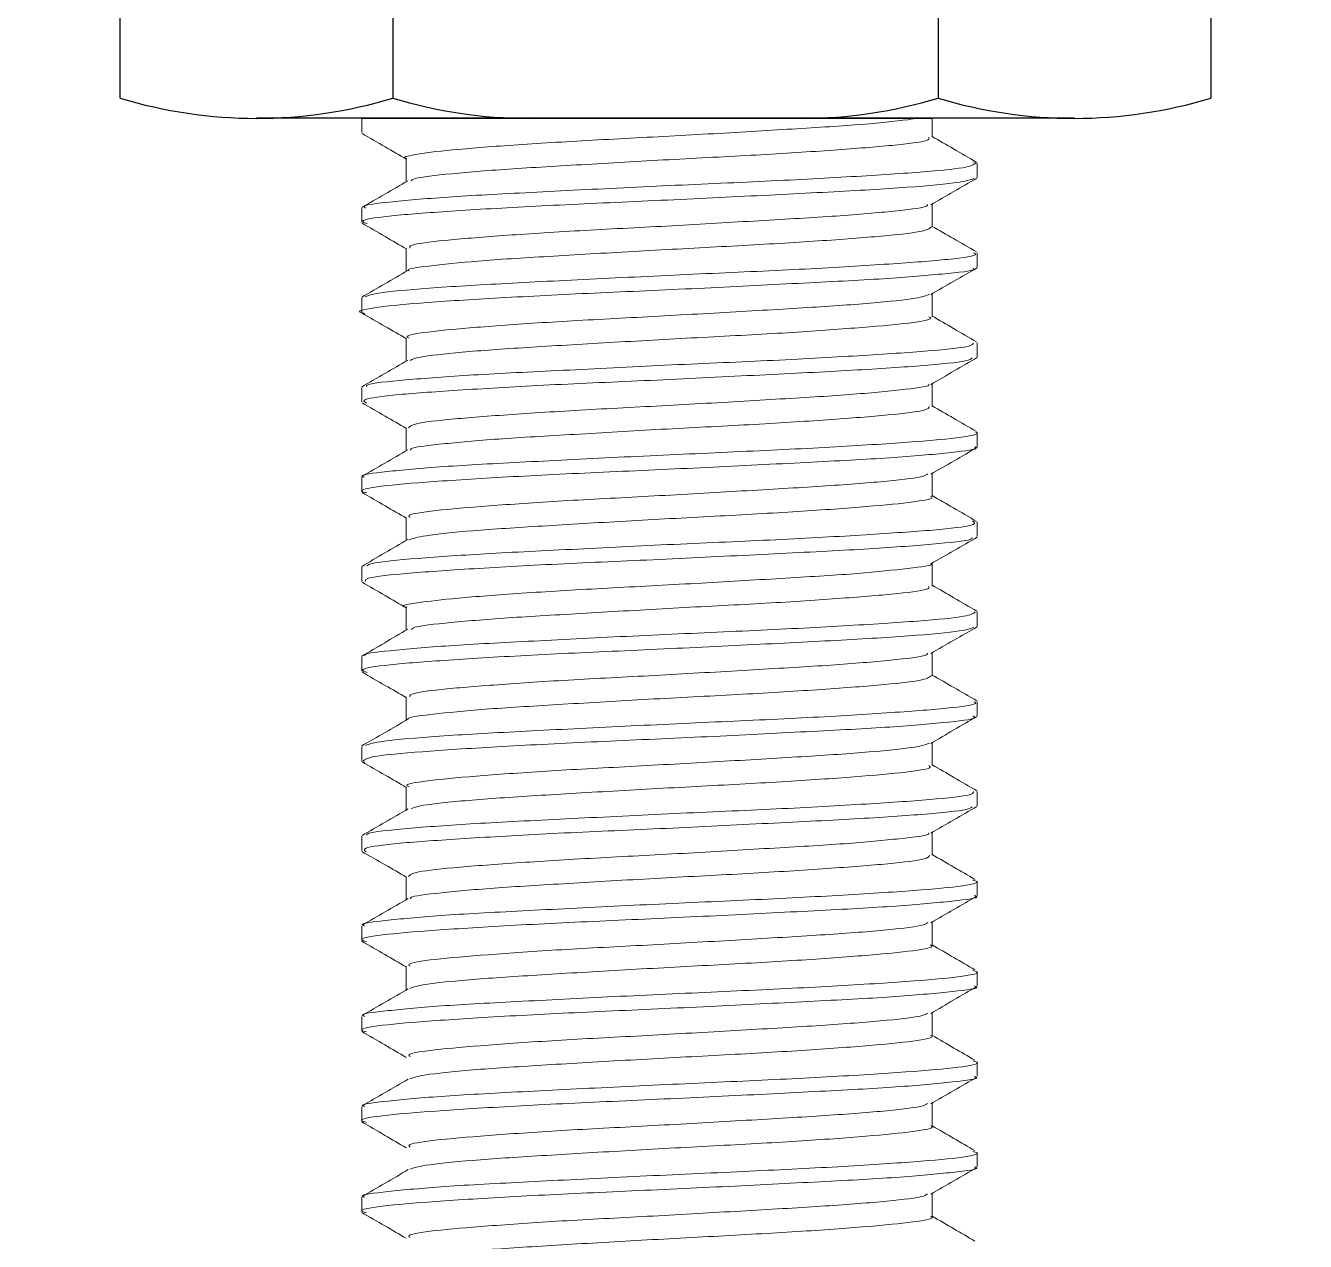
# Model space of a CAD drawing. Extents: x -976302 to -776254, y 5665 to 231437.
# Drawn here: x -798610.4 to -798484.8, y 79338.5 to 79457.8 of the extents above; entities that cross this region are included whole.
import ezdxf

# ---------------------------------------------------------------- set-up
doc = ezdxf.new("R2010")
doc.units = 0
doc.header["$LTSCALE"] = 1000
doc.header["$MEASUREMENT"] = 0
doc.layers.add('himoer配件图层', color=7, linetype='Continuous')

# ---------------------------------------------------------------- blocks, each defined once
blk = doc.blocks.new('ZISUOLUOMU')
for p, q in [((17838.331, 28433.595), (17854.162, 28433.595)), ((17835.692, 28426.647), (17835.692, 28433.204)), ((17840.969, 28426.256), (17840.969, 28433.204)), ((17851.523, 28426.256), (17851.523, 28433.204)), ((17856.8, 28433.204), (17856.8, 28426.647)), ((17833.862, 28423.779), (17833.862, 28426.256)), ((17833.862, 28426.256), (17858.63, 28426.256)), ((17854.162, 28426.256), (17838.331, 28426.256)), ((17839.745, 28423.779), (17839.745, 28426.256)), ((17852.748, 28423.779), (17852.748, 28426.256)), ((17858.63, 28426.256), (17858.63, 28423.779)), ((17833.862, 28423.779), (17858.63, 28423.779))]:
    blk.add_line(p, q)
for centre, start, end in [((17838.331, 28424.495), 73.1468, 106.8531), ((17843.608, 28424.495), 90, 106.8531), ((17848.885, 28424.495), 73.1468, 90), ((17854.162, 28424.495), 73.1468, 106.8531), ((17838.331, 28435.357), 253.1469, 286.8532), ((17843.608, 28435.357), 253.1469, 270), ((17848.885, 28435.357), 270, 286.8532), ((17854.162, 28435.357), 253.1469, 286.8532)]:
    blk.add_arc(centre, 9.101, start, end)
at = {"layer": 'himoer配件图层'}
blk.add_line((17856.796, 28423.779), (17835.696, 28423.779), dxfattribs=at)
blk = doc.blocks.new('*U17')
at = {"color": 7, "linetype": 'Continuous', "lineweight": 15}
for p, q in [((-22048.022, -7177.003), (-22048.022, -7177.823)), ((-22015.305, -7178.092), (-22015.305, -7177.003)), ((-22045.463, -7179.313), (-22045.463, -7180.625)), ((-22012.747, -7179.547), (-22012.971, -7179.499)), ((-22012.724, -7180.4), (-22012.724, -7179.575)), ((-22015.305, -7183.235), (-22015.305, -7181.923)), ((-22048.022, -7182.152), (-22048.022, -7182.97)), ((-22045.463, -7184.456), (-22045.463, -7185.772)), ((-22012.724, -7185.542), (-22012.724, -7184.725)), ((-22015.305, -7188.386), (-22015.305, -7187.07)), ((-22048.022, -7187.294), (-22048.022, -7188.12)), ((-22045.463, -7189.604), (-22045.463, -7190.919)), ((-22012.724, -7190.692), (-22012.724, -7189.872)), ((-22048.022, -7192.447), (-22048.022, -7193.263)), ((-22015.305, -7193.532), (-22015.305, -7192.217)), ((-22045.463, -7194.752), (-22045.463, -7196.066)), ((-22012.724, -7195.839), (-22012.724, -7195.016)), ((-22048.022, -7197.591), (-22048.022, -7198.414)), ((-22015.305, -7198.678), (-22015.305, -7197.364)), ((-22045.463, -7199.897), (-22045.463, -7201.213)), ((-22012.724, -7200.984), (-22012.724, -7200.167)), ((-22048.022, -7202.738), (-22048.022, -7203.558)), ((-22015.305, -7203.828), (-22015.305, -7202.511)), ((-22045.463, -7205.048), (-22045.463, -7206.36)), ((-22012.724, -7206.136), (-22012.724, -7205.31)), ((-22048.022, -7207.888), (-22048.022, -7208.705)), ((-22015.305, -7208.971), (-22015.305, -7207.659)), ((-22045.463, -7210.191), (-22045.463, -7211.507)), ((-22012.724, -7211.278), (-22012.724, -7210.46)), ((-22048.022, -7213.03), (-22048.022, -7213.855)), ((-22015.305, -7214.121), (-22015.305, -7212.806)), ((-22048.022, -7213.886), (-22047.842, -7213.926)), ((-22045.463, -7215.339), (-22045.463, -7216.654)), ((-22012.724, -7216.427), (-22012.724, -7215.607)), ((-22048.022, -7218.182), (-22048.022, -7218.998)), ((-22015.305, -7219.267), (-22015.305, -7217.953)), ((-22045.463, -7220.487), (-22045.463, -7221.802)), ((-22012.724, -7221.575), (-22012.724, -7220.751)), ((-22048.022, -7223.327), (-22048.022, -7224.149)), ((-22015.305, -7224.413), (-22015.305, -7223.1)), ((-22045.463, -7225.632), (-22045.463, -7227.003)), ((-22012.724, -7226.76), (-22012.724, -7225.937)), ((-22048.022, -7228.513), (-22048.022, -7229.335)), ((-22015.305, -7229.599), (-22015.305, -7228.286)), ((-22012.724, -7231.946), (-22012.724, -7231.123)), ((-22048.022, -7233.699), (-22048.022, -7234.521)), ((-22015.305, -7234.785), (-22015.305, -7233.472)), ((-22012.724, -7237.132), (-22012.724, -7236.309)), ((-22048.022, -7238.885), (-22048.022, -7239.707)), ((-22015.305, -7239.971), (-22015.305, -7238.658))]:
    blk.add_line(p, q, dxfattribs=at)
blk.add_line((-22048.022, -7177.003), (-22015.305, -7177.003))
for points, knots in [([(-22045.441, -7179.313), (-22045.449, -7179.311), (-22045.794, -7179.221), (-22044.677, -7179.009), (-22042.346, -7178.756), (-22038.397, -7178.464), (-22033.613, -7178.193), (-22028.441, -7177.925), (-22023.507, -7177.628), (-22019.315, -7177.376), (-22017.168, -7177.142), (-22016.267, -7177.029), (-22016.087, -7177.003)], [0, 0, 0, 0, 0.002497, 0.1129894, 0.2237269, 0.3342862, 0.4450567, 0.5558377, 0.6663935, 0.7769306, 0.8874503, 0.9202766, 0.9202766, 0.9202766, 0.9202766]), ([(-22047.999, -7177.874), (-22047.558, -7178.129), (-22046.711, -7178.619), (-22045.867, -7179.113), (-22045.463, -7179.349)], [0, 0, 0, 0, 0.52155, 1, 1, 1, 1]), ([(-22015.529, -7178.092), (-22015.491, -7178.142), (-22015.381, -7178.283), (-22017.078, -7178.526), (-22020.287, -7178.785), (-22024.715, -7179.084), (-22029.767, -7179.333), (-22034.889, -7179.635), (-22039.519, -7179.897), (-22043.026, -7180.18), (-22045.047, -7180.416), (-22045.156, -7180.552), (-22045.194, -7180.6)], [0, 0, 0, 0, 0.058641, 0.169092, 0.279329, 0.389752, 0.500147, 0.61053, 0.721103, 0.831181, 0.941607, 1, 1, 1, 1]), ([(-22012.769, -7179.523), (-22013.211, -7179.267), (-22014.056, -7178.777), (-22014.901, -7178.286), (-22015.305, -7178.052)], [0, 0, 0, 0, 0.522064, 1, 1, 1, 1]), ([(-22047.797, -7182.152), (-22047.852, -7182.115), (-22048.045, -7181.983), (-22046.316, -7181.781), (-22042.802, -7181.477), (-22037.765, -7181.229), (-22031.913, -7180.924), (-22025.886, -7180.667), (-22020.358, -7180.385), (-22016.005, -7180.104), (-22013.216, -7179.848), (-22012.944, -7179.663), (-22012.814, -7179.575)], [0, 0, 0, 0, 0.042919, 0.150303, 0.257828, 0.365189, 0.472703, 0.580422, 0.687813, 0.795393, 0.902688, 1, 1, 1, 1]), ([(-22012.926, -7180.458), (-22013.124, -7180.529), (-22013.559, -7180.687), (-22016.532, -7180.968), (-22021.09, -7181.229), (-22026.725, -7181.511), (-22032.762, -7181.798), (-22038.523, -7182.052), (-22043.391, -7182.356), (-22046.699, -7182.603), (-22048.232, -7182.862), (-22047.843, -7182.997), (-22047.707, -7183.044)], [0, 0, 0, 0, 0.088598, 0.195432, 0.302504, 0.409332, 0.516129, 0.622823, 0.729598, 0.836443, 0.943233, 1, 1, 1, 1]), ([(-22015.395, -7181.97), (-22014.953, -7181.714), (-22014.071, -7181.201), (-22013.188, -7180.689), (-22012.747, -7180.433)], [0, 0, 0, 0, 0.49998, 1, 1, 1, 1]), ([(-22045.374, -7180.581), (-22045.815, -7180.837), (-22046.698, -7181.349), (-22047.58, -7181.861), (-22048.022, -7182.117)], [0, 0, 0, 0, 0.499965, 1, 1, 1, 1]), ([(-22045.262, -7184.456), (-22045.275, -7184.398), (-22045.309, -7184.246), (-22043.445, -7184.001), (-22040.115, -7183.736), (-22035.611, -7183.439), (-22030.533, -7183.192), (-22025.441, -7182.886), (-22020.877, -7182.628), (-22017.478, -7182.341), (-22015.634, -7182.119), (-22015.588, -7181.99), (-22015.574, -7181.951)], [0, 0, 0, 0, 0.0685835, 0.1792793, 0.289587, 0.3999556, 0.5108667, 0.6209496, 0.7316374, 0.8423399, 0.9526827, 1, 1, 1, 1]), ([(-22047.999, -7183.023), (-22047.558, -7183.278), (-22046.712, -7183.768), (-22045.867, -7184.261), (-22045.463, -7184.496)], [0, 0, 0, 0, 0.5218, 1, 1, 1, 1]), ([(-22015.35, -7183.235), (-22015.477, -7183.326), (-22015.739, -7183.514), (-22018.192, -7183.772), (-22021.965, -7184.055), (-22026.699, -7184.333), (-22031.855, -7184.597), (-22036.821, -7184.896), (-22041.126, -7185.148), (-22043.993, -7185.449), (-22045.499, -7185.628), (-22045.325, -7185.732), (-22045.306, -7185.743)], [0, 0, 0, 0, 0.103098, 0.21356, 0.324132, 0.434615, 0.544938, 0.65546, 0.765869, 0.876315, 0.98676, 1, 1, 1, 1]), ([(-22012.769, -7184.67), (-22013.211, -7184.414), (-22014.056, -7183.924), (-22014.901, -7183.434), (-22015.305, -7183.199)], [0, 0, 0, 0, 0.522033, 1, 1, 1, 1]), ([(-22047.82, -7187.239), (-22047.657, -7187.17), (-22047.291, -7187.015), (-22044.365, -7186.74), (-22039.882, -7186.475), (-22034.272, -7186.197), (-22028.237, -7185.906), (-22022.451, -7185.655), (-22017.529, -7185.349), (-22014.201, -7185.102), (-22012.596, -7184.868), (-22012.883, -7184.752), (-22012.949, -7184.725)], [0, 0, 0, 0, 0.087726, 0.197785, 0.307698, 0.41777, 0.527719, 0.637474, 0.747393, 0.857349, 0.967461, 1, 1, 1, 1]), ([(-22012.949, -7185.6), (-22012.929, -7185.622), (-22012.822, -7185.738), (-22014.562, -7185.924), (-22018.125, -7186.23), (-22023.227, -7186.475), (-22029.088, -7186.784), (-22035.114, -7187.037), (-22040.577, -7187.322), (-22044.965, -7187.601), (-22047.476, -7187.864), (-22048.439, -7188.083), (-22047.907, -7188.183), (-22047.842, -7188.195)], [0, 0, 0, 0, 0.024627, 0.131398, 0.238058, 0.34497, 0.451398, 0.558451, 0.664907, 0.771811, 0.878314, 0.985115, 1, 1, 1, 1]), ([(-22015.395, -7187.115), (-22014.954, -7186.858), (-22014.066, -7186.341), (-22013.174, -7185.834), (-22012.724, -7185.579)], [0, 0, 0, 0, 0.496799, 1, 1, 1, 1]), ([(-22045.374, -7185.727), (-22045.815, -7185.983), (-22046.698, -7186.495), (-22047.58, -7187.007), (-22048.022, -7187.264)], [0, 0, 0, 0, 0.499946, 1, 1, 1, 1]), ([(-22045.306, -7189.604), (-22045.354, -7189.585), (-22045.62, -7189.475), (-22044.384, -7189.25), (-22041.654, -7188.998), (-22037.517, -7188.699), (-22032.611, -7188.441), (-22027.447, -7188.156), (-22022.608, -7187.874), (-22018.678, -7187.611), (-22016.058, -7187.331), (-22015.649, -7187.171), (-22015.462, -7187.098)], [0, 0, 0, 0, 0.023823, 0.134288, 0.244527, 0.355216, 0.465692, 0.575671, 0.686394, 0.796687, 0.907104, 1, 1, 1, 1]), ([(-22047.999, -7188.171), (-22047.558, -7188.427), (-22046.712, -7188.917), (-22045.867, -7189.408), (-22045.463, -7189.643)], [0, 0, 0, 0, 0.521932, 1, 1, 1, 1]), ([(-22015.507, -7188.386), (-22015.448, -7188.416), (-22015.211, -7188.537), (-22016.626, -7188.771), (-22019.545, -7189.021), (-22023.783, -7189.325), (-22028.755, -7189.577), (-22033.906, -7189.869), (-22038.677, -7190.145), (-22042.442, -7190.413), (-22044.819, -7190.678), (-22045.115, -7190.828), (-22045.239, -7190.891)], [0, 0, 0, 0, 0.036994, 0.147483, 0.258191, 0.368354, 0.479025, 0.589255, 0.69968, 0.81025, 0.920512, 1, 1, 1, 1]), ([(-22012.769, -7189.818), (-22013.211, -7189.563), (-22014.057, -7189.073), (-22014.901, -7188.581), (-22015.305, -7188.346)], [0, 0, 0, 0, 0.521863, 1, 1, 1, 1]), ([(-22047.752, -7192.389), (-22047.755, -7192.352), (-22047.766, -7192.225), (-22045.698, -7192.011), (-22041.841, -7191.717), (-22036.575, -7191.465), (-22030.638, -7191.156), (-22024.669, -7190.909), (-22019.326, -7190.614), (-22015.316, -7190.347), (-22012.979, -7190.098), (-22012.957, -7189.937), (-22012.949, -7189.872)], [0, 0, 0, 0, 0.043929, 0.153956, 0.263995, 0.373868, 0.483893, 0.593818, 0.703845, 0.813702, 0.923686, 1, 1, 1, 1]), ([(-22015.395, -7192.261), (-22014.945, -7192.006), (-22014.052, -7191.499), (-22013.165, -7190.982), (-22012.724, -7190.725)], [0, 0, 0, 0, 0.503103, 1, 1, 1, 1]), ([(-22045.374, -7190.873), (-22045.815, -7191.129), (-22046.698, -7191.641), (-22047.58, -7192.153), (-22048.022, -7192.409)], [0, 0, 0, 0, 0.499994, 1, 1, 1, 1]), ([(-22013.016, -7190.747), (-22013.082, -7190.803), (-22013.253, -7190.947), (-22015.778, -7191.196), (-22020.005, -7191.472), (-22025.477, -7191.739), (-22031.484, -7192.041), (-22037.371, -7192.285), (-22042.474, -7192.591), (-22046.144, -7192.843), (-22048.107, -7193.113), (-22047.859, -7193.271), (-22047.752, -7193.339)], [0, 0, 0, 0, 0.066798, 0.173504, 0.280405, 0.386845, 0.493643, 0.600608, 0.706999, 0.813669, 0.920269, 1, 1, 1, 1]), ([(-22045.329, -7194.752), (-22045.266, -7194.674), (-22045.127, -7194.499), (-22042.912, -7194.247), (-22039.31, -7193.97), (-22034.655, -7193.684), (-22029.518, -7193.429), (-22024.49, -7193.125), (-22020.092, -7192.873), (-22016.997, -7192.574), (-22015.436, -7192.381), (-22015.495, -7192.266), (-22015.507, -7192.244)], [0, 0, 0, 0, 0.090236, 0.200648, 0.310909, 0.421204, 0.53188, 0.642228, 0.752608, 0.862929, 0.973604, 1, 1, 1, 1]), ([(-22047.999, -7193.319), (-22047.558, -7193.575), (-22046.712, -7194.065), (-22045.867, -7194.555), (-22045.463, -7194.79)], [0, 0, 0, 0, 0.522064, 1, 1, 1, 1]), ([(-22015.484, -7193.532), (-22015.505, -7193.602), (-22015.553, -7193.767), (-22017.634, -7194.018), (-22021.137, -7194.289), (-22025.722, -7194.58), (-22030.84, -7194.831), (-22035.894, -7195.137), (-22040.38, -7195.389), (-22043.558, -7195.686), (-22045.274, -7195.888), (-22045.228, -7196.008), (-22045.217, -7196.036)], [0, 0, 0, 0, 0.081773, 0.192454, 0.302934, 0.413308, 0.524013, 0.6344, 0.745353, 0.855753, 0.966459, 1, 1, 1, 1]), ([(-22012.769, -7194.967), (-22013.211, -7194.712), (-22014.057, -7194.222), (-22014.901, -7193.729), (-22015.305, -7193.493)], [0, 0, 0, 0, 0.521619, 1, 1, 1, 1]), ([(-22047.864, -7197.591), (-22047.913, -7197.571), (-22048.187, -7197.453), (-22046.779, -7197.276), (-22043.581, -7196.969), (-22038.767, -7196.717), (-22033.022, -7196.424), (-22026.974, -7196.151), (-22021.335, -7195.885), (-22016.649, -7195.588), (-22013.723, -7195.341), (-22012.486, -7195.119), (-22012.79, -7195.024), (-22012.814, -7195.016)], [0, 0, 0, 0, 0.022872, 0.1305, 0.238029, 0.345339, 0.453143, 0.560555, 0.667912, 0.775495, 0.883097, 0.990566, 1, 1, 1, 1]), ([(-22012.904, -7195.839), (-22012.855, -7195.861), (-22012.587, -7195.979), (-22014.011, -7196.158), (-22017.233, -7196.464), (-22022.068, -7196.716), (-22027.817, -7197.011), (-22033.864, -7197.283), (-22039.504, -7197.549), (-22044.148, -7197.845), (-22047.115, -7198.095), (-22048.328, -7198.34), (-22047.854, -7198.458), (-22047.73, -7198.488)], [0, 0, 0, 0, 0.0235854, 0.1279913, 0.2324506, 0.3367178, 0.441271, 0.5455778, 0.6499572, 0.7543676, 0.8586444, 0.9631096, 1, 1, 1, 1]), ([(-22015.395, -7197.408), (-22014.945, -7197.153), (-22014.052, -7196.645), (-22013.165, -7196.128), (-22012.724, -7195.872)], [0, 0, 0, 0, 0.503137, 1, 1, 1, 1]), ([(-22045.374, -7196.018), (-22045.815, -7196.274), (-22046.698, -7196.786), (-22047.58, -7197.299), (-22048.022, -7197.555)], [0, 0, 0, 0, 0.499994, 1, 1, 1, 1]), ([(-22045.239, -7199.897), (-22045.292, -7199.859), (-22045.473, -7199.73), (-22043.95, -7199.493), (-22040.921, -7199.239), (-22036.599, -7198.937), (-22031.598, -7198.686), (-22026.458, -7198.391), (-22021.747, -7198.119), (-22018.078, -7197.846), (-22015.839, -7197.593), (-22015.633, -7197.447), (-22015.552, -7197.39)], [0, 0, 0, 0, 0.045477, 0.156077, 0.266331, 0.376683, 0.487151, 0.597584, 0.707706, 0.818146, 0.928532, 1, 1, 1, 1]), ([(-22047.999, -7198.466), (-22047.558, -7198.722), (-22046.712, -7199.212), (-22045.867, -7199.703), (-22045.463, -7199.937)], [0, 0, 0, 0, 0.522079, 1, 1, 1, 1]), ([(-22015.417, -7198.678), (-22015.383, -7198.69), (-22015.104, -7198.791), (-22016.237, -7199.013), (-22018.833, -7199.263), (-22022.888, -7199.56), (-22027.753, -7199.824), (-22032.918, -7200.101), (-22037.802, -7200.391), (-22041.82, -7200.648), (-22044.589, -7200.937), (-22045.091, -7201.102), (-22045.329, -7201.18)], [0, 0, 0, 0, 0.015541, 0.126016, 0.236576, 0.34728, 0.457892, 0.568518, 0.6789, 0.789511, 0.900142, 1, 1, 1, 1]), ([(-22012.769, -7200.117), (-22013.211, -7199.862), (-22014.058, -7199.372), (-22014.901, -7198.877), (-22015.305, -7198.639)], [0, 0, 0, 0, 0.521338, 1, 1, 1, 1]), ([(-22047.73, -7202.677), (-22047.666, -7202.625), (-22047.495, -7202.485), (-22045.006, -7202.238), (-22040.83, -7201.96), (-22035.363, -7201.695), (-22029.355, -7201.393), (-22023.464, -7201.149), (-22018.34, -7200.843), (-22014.646, -7200.59), (-22012.67, -7200.323), (-22012.897, -7200.164), (-22012.994, -7200.097)], [0, 0, 0, 0, 0.063809, 0.170786, 0.277848, 0.384996, 0.492286, 0.599606, 0.706567, 0.813775, 0.920951, 1, 1, 1, 1]), ([(-22045.374, -7201.163), (-22045.815, -7201.419), (-22046.698, -7201.931), (-22047.58, -7202.443), (-22048.022, -7202.7)], [0, 0, 0, 0, 0.49998, 1, 1, 1, 1]), ([(-22013.016, -7201.04), (-22013.018, -7201.078), (-22013.025, -7201.207), (-22015.112, -7201.423), (-22018.977, -7201.717), (-22024.26, -7201.969), (-22030.202, -7202.278), (-22036.17, -7202.524), (-22041.511, -7202.82), (-22045.495, -7203.087), (-22047.807, -7203.335), (-22047.816, -7203.494), (-22047.82, -7203.558)], [0, 0, 0, 0, 0.045994, 0.155909, 0.265562, 0.375517, 0.485395, 0.595311, 0.705463, 0.815276, 0.925216, 1, 1, 1, 1]), ([(-22015.395, -7202.555), (-22014.945, -7202.3), (-22014.052, -7201.793), (-22013.165, -7201.276), (-22012.724, -7201.019)], [0, 0, 0, 0, 0.503137, 1, 1, 1, 1]), ([(-22045.441, -7205.048), (-22045.449, -7205.047), (-22045.995, -7204.971), (-22044.611, -7204.741), (-22042.393, -7204.496), (-22038.437, -7204.202), (-22033.68, -7203.931), (-22028.508, -7203.663), (-22023.578, -7203.366), (-22019.341, -7203.115), (-22016.61, -7202.809), (-22015.19, -7202.645), (-22015.387, -7202.544), (-22015.395, -7202.54)], [0, 0, 0, 0, 0.001545, 0.11175, 0.222497, 0.332648, 0.442946, 0.553545, 0.663828, 0.774413, 0.884804, 0.995329, 1, 1, 1, 1]), ([(-22047.999, -7203.612), (-22047.558, -7203.868), (-22046.712, -7204.358), (-22045.867, -7204.849), (-22045.463, -7205.084)], [0, 0, 0, 0, 0.521985, 1, 1, 1, 1]), ([(-22015.529, -7203.828), (-22015.489, -7203.878), (-22015.373, -7204.021), (-22017.104, -7204.264), (-22020.333, -7204.523), (-22024.765, -7204.824), (-22029.825, -7205.07), (-22034.941, -7205.375), (-22039.565, -7205.635), (-22043.067, -7205.919), (-22045.057, -7206.149), (-22045.144, -7206.283), (-22045.172, -7206.326)], [0, 0, 0, 0, 0.060076, 0.170855, 0.281606, 0.392293, 0.503458, 0.613812, 0.724887, 0.835532, 0.94637, 1, 1, 1, 1]), ([(-22012.747, -7205.268), (-22013.188, -7205.012), (-22014.041, -7204.517), (-22014.893, -7204.024), (-22015.305, -7203.786)], [0, 0, 0, 0, 0.517625, 1, 1, 1, 1]), ([(-22047.82, -7207.823), (-22047.836, -7207.805), (-22047.938, -7207.693), (-22046.222, -7207.509), (-22042.69, -7207.204), (-22037.606, -7206.958), (-22031.758, -7206.651), (-22025.735, -7206.395), (-22020.229, -7206.114), (-22015.911, -7205.832), (-22013.19, -7205.579), (-22012.949, -7205.396), (-22012.837, -7205.31)], [0, 0, 0, 0, 0.021277, 0.131477, 0.241603, 0.351957, 0.462082, 0.572248, 0.682832, 0.793009, 0.903246, 1, 1, 1, 1]), ([(-22045.374, -7206.307), (-22045.815, -7206.563), (-22046.698, -7207.076), (-22047.58, -7207.588), (-22048.022, -7207.844)], [0, 0, 0, 0, 0.499973, 1, 1, 1, 1]), ([(-22012.926, -7206.191), (-22013.103, -7206.261), (-22013.499, -7206.417), (-22016.449, -7206.694), (-22020.948, -7206.958), (-22026.57, -7207.238), (-22032.601, -7207.527), (-22038.387, -7207.779), (-22043.274, -7208.085), (-22046.627, -7208.331), (-22048.243, -7208.591), (-22047.848, -7208.729), (-22047.707, -7208.778)], [0, 0, 0, 0, 0.08636, 0.193306, 0.300257, 0.406966, 0.513765, 0.620509, 0.727208, 0.833968, 0.940836, 1, 1, 1, 1]), ([(-22015.395, -7207.703), (-22014.954, -7207.446), (-22014.066, -7206.929), (-22013.174, -7206.422), (-22012.724, -7206.167)], [0, 0, 0, 0, 0.496816, 1, 1, 1, 1]), ([(-22045.262, -7210.191), (-22045.271, -7210.134), (-22045.296, -7209.984), (-22043.495, -7209.737), (-22040.159, -7209.475), (-22035.668, -7209.178), (-22030.588, -7208.929), (-22025.494, -7208.625), (-22020.919, -7208.366), (-22017.531, -7208.078), (-22015.617, -7207.856), (-22015.584, -7207.724), (-22015.574, -7207.684)], [0, 0, 0, 0, 0.067291, 0.177514, 0.288076, 0.398572, 0.508932, 0.619306, 0.729763, 0.840171, 0.950779, 1, 1, 1, 1]), ([(-22047.999, -7208.757), (-22047.558, -7209.013), (-22046.712, -7209.503), (-22045.867, -7209.996), (-22045.463, -7210.231)], [0, 0, 0, 0, 0.521851, 1, 1, 1, 1]), ([(-22015.35, -7208.971), (-22015.481, -7209.062), (-22015.751, -7209.252), (-22018.24, -7209.509), (-22022.007, -7209.794), (-22026.755, -7210.072), (-22031.91, -7210.333), (-22036.874, -7210.635), (-22041.168, -7210.886), (-22044.05, -7211.187), (-22045.472, -7211.362), (-22045.337, -7211.461), (-22045.329, -7211.467)], [0, 0, 0, 0, 0.104838, 0.215798, 0.32669, 0.437463, 0.548726, 0.659325, 0.770359, 0.881488, 0.992371, 1, 1, 1, 1]), ([(-22012.747, -7210.418), (-22013.188, -7210.162), (-22014.041, -7209.668), (-22014.894, -7209.172), (-22015.305, -7208.933)], [0, 0, 0, 0, 0.517355, 1, 1, 1, 1]), ([(-22047.797, -7212.964), (-22047.615, -7212.896), (-22047.202, -7212.743), (-22044.274, -7212.466), (-22039.744, -7212.204), (-22034.116, -7211.924), (-22028.077, -7211.636), (-22022.315, -7211.382), (-22017.414, -7211.077), (-22014.123, -7210.831), (-22012.619, -7210.598), (-22012.873, -7210.484), (-22012.926, -7210.46)], [0, 0, 0, 0, 0.086824, 0.197036, 0.307658, 0.418299, 0.528696, 0.638847, 0.749291, 0.859783, 0.970262, 1, 1, 1, 1]), ([(-22012.971, -7211.278), (-22012.914, -7211.317), (-22012.719, -7211.45), (-22014.471, -7211.652), (-22018.015, -7211.957), (-22023.072, -7212.204), (-22028.925, -7212.511), (-22034.947, -7212.766), (-22040.458, -7213.049), (-22044.787, -7213.331), (-22047.572, -7213.584), (-22047.817, -7213.768), (-22047.932, -7213.855)], [0, 0, 0, 0, 0.044145, 0.151667, 0.259125, 0.366613, 0.474091, 0.581878, 0.689082, 0.796522, 0.904194, 1, 1, 1, 1]), ([(-22045.351, -7211.451), (-22045.792, -7211.708), (-22046.679, -7212.225), (-22047.572, -7212.733), (-22048.022, -7212.988)], [0, 0, 0, 0, 0.496844, 1, 1, 1, 1]), ([(-22015.395, -7212.851), (-22014.953, -7212.595), (-22014.071, -7212.083), (-22013.188, -7211.571), (-22012.747, -7211.316)], [0, 0, 0, 0, 0.5, 1, 1, 1, 1]), ([(-22045.306, -7215.339), (-22045.353, -7215.321), (-22045.626, -7215.213), (-22044.403, -7214.987), (-22041.685, -7214.738), (-22037.56, -7214.438), (-22032.669, -7214.178), (-22027.503, -7213.896), (-22022.651, -7213.612), (-22018.726, -7213.349), (-22016.073, -7213.069), (-22015.654, -7212.908), (-22015.462, -7212.834)], [0, 0, 0, 0, 0.022617, 0.133008, 0.243697, 0.35404, 0.464247, 0.574744, 0.685338, 0.795516, 0.906015, 1, 1, 1, 1]), ([(-22047.999, -7213.902), (-22047.558, -7214.157), (-22046.711, -7214.647), (-22045.867, -7215.142), (-22045.463, -7215.379)], [0, 0, 0, 0, 0.521606, 1, 1, 1, 1]), ([(-22015.507, -7214.121), (-22015.455, -7214.153), (-22015.254, -7214.274), (-22016.634, -7214.508), (-22019.578, -7214.761), (-22023.839, -7215.061), (-22028.814, -7215.317), (-22033.966, -7215.606), (-22038.72, -7215.883), (-22042.493, -7216.152), (-22044.806, -7216.41), (-22045.084, -7216.556), (-22045.194, -7216.614)], [0, 0, 0, 0, 0.0383822, 0.1494403, 0.2603214, 0.3717142, 0.4824169, 0.5937355, 0.7044713, 0.8156112, 0.9266421, 1, 1, 1, 1]), ([(-22012.747, -7215.568), (-22013.188, -7215.312), (-22014.042, -7214.818), (-22014.894, -7214.321), (-22015.305, -7214.08)], [0, 0, 0, 0, 0.51716, 1, 1, 1, 1]), ([(-22047.73, -7218.112), (-22047.723, -7218.077), (-22047.696, -7217.952), (-22045.604, -7217.738), (-22041.725, -7217.445), (-22036.421, -7217.193), (-22030.473, -7216.883), (-22024.511, -7216.638), (-22019.185, -7216.341), (-22015.231, -7216.076), (-22012.943, -7215.828), (-22012.947, -7215.67), (-22012.949, -7215.607)], [0, 0, 0, 0, 0.042074, 0.152564, 0.262944, 0.373671, 0.484051, 0.594647, 0.705245, 0.815702, 0.926285, 1, 1, 1, 1]), ([(-22045.351, -7216.596), (-22045.793, -7216.852), (-22046.675, -7217.364), (-22047.558, -7217.876), (-22047.999, -7218.132)], [0, 0, 0, 0, 0.500007, 1, 1, 1, 1]), ([(-22013.016, -7216.487), (-22013.074, -7216.538), (-22013.233, -7216.679), (-22015.689, -7216.923), (-22019.874, -7217.203), (-22025.327, -7217.465), (-22031.326, -7217.77), (-22037.218, -7218.013), (-22042.361, -7218.319), (-22046.076, -7218.572), (-22048.074, -7218.839), (-22047.864, -7218.998), (-22047.775, -7219.066)], [0, 0, 0, 0, 0.0627879, 0.1700062, 0.2772618, 0.3846356, 0.4916191, 0.5988547, 0.7059921, 0.8133427, 0.9205099, 1, 1, 1, 1]), ([(-22045.329, -7220.487), (-22045.271, -7220.41), (-22045.143, -7220.237), (-22042.96, -7219.984), (-22039.355, -7219.709), (-22034.707, -7219.423), (-22029.576, -7219.166), (-22024.541, -7218.864), (-22020.134, -7218.611), (-22017.036, -7218.312), (-22015.406, -7218.12), (-22015.51, -7218.004), (-22015.529, -7217.982)], [0, 0, 0, 0, 0.08909, 0.1996655, 0.3102492, 0.4208024, 0.5312005, 0.6420665, 0.7524675, 0.8630514, 0.9738078, 1, 1, 1, 1]), ([(-22048.022, -7219.046), (-22047.572, -7219.3), (-22046.715, -7219.786), (-22045.867, -7220.287), (-22045.463, -7220.526)], [0, 0, 0, 0, 0.524464, 1, 1, 1, 1]), ([(-22015.462, -7219.267), (-22015.499, -7219.338), (-22015.584, -7219.504), (-22017.651, -7219.756), (-22021.185, -7220.028), (-22025.782, -7220.317), (-22030.9, -7220.572), (-22035.95, -7220.873), (-22040.404, -7221.129), (-22043.614, -7221.423), (-22045.243, -7221.62), (-22045.221, -7221.736), (-22045.217, -7221.758)], [0, 0, 0, 0, 0.083527, 0.194588, 0.305832, 0.417019, 0.527808, 0.639377, 0.750218, 0.861724, 0.97292, 1, 1, 1, 1]), ([(-22012.859, -7220.649), (-22013.263, -7220.417), (-22014.08, -7219.946), (-22014.894, -7219.469), (-22015.305, -7219.228)], [0, 0, 0, 0, 0.494618, 1, 1, 1, 1]), ([(-22047.842, -7223.327), (-22047.901, -7223.304), (-22048.207, -7223.184), (-22046.695, -7223.005), (-22043.493, -7222.696), (-22038.61, -7222.447), (-22032.86, -7222.15), (-22026.816, -7221.88), (-22021.191, -7221.611), (-22016.549, -7221.317), (-22013.611, -7221.067), (-22012.458, -7220.829), (-22012.88, -7220.718), (-22012.971, -7220.694)], [0, 0, 0, 0, 0.025159, 0.130433, 0.235235, 0.340569, 0.445675, 0.550666, 0.65549, 0.76083, 0.865921, 0.97091, 1, 1, 1, 1]), ([(-22012.904, -7221.575), (-22012.849, -7221.594), (-22012.517, -7221.71), (-22013.967, -7221.886), (-22017.109, -7222.192), (-22021.935, -7222.444), (-22027.656, -7222.738), (-22033.706, -7223.012), (-22039.364, -7223.275), (-22044.034, -7223.574), (-22047.071, -7223.822), (-22048.32, -7224.066), (-22047.867, -7224.183), (-22047.752, -7224.213)], [0, 0, 0, 0, 0.020956, 0.125784, 0.230725, 0.335458, 0.440362, 0.545066, 0.649956, 0.754581, 0.859545, 0.96439, 1, 1, 1, 1]), ([(-22045.351, -7221.74), (-22045.793, -7221.996), (-22046.675, -7222.508), (-22047.558, -7223.021), (-22047.999, -7223.277)], [0, 0, 0, 0, 0.500034, 1, 1, 1, 1]), ([(-22015.395, -7223.149), (-22014.953, -7222.893), (-22014.071, -7222.382), (-22013.188, -7221.87), (-22012.747, -7221.614)], [0, 0, 0, 0, 0.500014, 1, 1, 1, 1]), ([(-22045.239, -7225.632), (-22045.29, -7225.595), (-22045.467, -7225.469), (-22043.999, -7225.229), (-22040.969, -7224.978), (-22036.665, -7224.674), (-22031.666, -7224.424), (-22026.523, -7224.129), (-22021.794, -7223.857), (-22018.101, -7223.585), (-22015.87, -7223.331), (-22015.657, -7223.187), (-22015.574, -7223.131)], [0, 0, 0, 0, 0.0446047, 0.1549405, 0.2658458, 0.3761896, 0.4869812, 0.5976326, 0.7082599, 0.819146, 0.9295768, 1, 1, 1, 1]), ([(-22048.022, -7224.19), (-22047.58, -7224.446), (-22046.728, -7224.941), (-22045.875, -7225.435), (-22045.463, -7225.673)], [0, 0, 0, 0, 0.517668, 1, 1, 1, 1]), ([(-22015.417, -7224.413), (-22015.382, -7224.427), (-22015.116, -7224.528), (-22016.254, -7224.751), (-22018.879, -7225.001), (-22022.937, -7225.299), (-22027.8, -7225.562), (-22032.966, -7225.84), (-22037.849, -7226.128), (-22041.835, -7226.387), (-22044.573, -7226.669), (-22045.045, -7226.83), (-22045.262, -7226.903)], [0, 0, 0, 0, 0.016846, 0.1280213, 0.2392296, 0.3502223, 0.4613488, 0.5725715, 0.6837103, 0.7948399, 0.9062754, 1, 1, 1, 1]), ([(-22012.859, -7225.835), (-22013.263, -7225.602), (-22014.08, -7225.132), (-22014.894, -7224.655), (-22015.305, -7224.413)], [0, 0, 0, 0, 0.494618, 1, 1, 1, 1]), ([(-22047.842, -7228.513), (-22047.901, -7228.49), (-22048.207, -7228.37), (-22046.695, -7228.191), (-22043.493, -7227.882), (-22038.61, -7227.633), (-22032.86, -7227.336), (-22026.816, -7227.066), (-22021.191, -7226.797), (-22016.549, -7226.503), (-22013.611, -7226.253), (-22012.458, -7226.015), (-22012.88, -7225.904), (-22012.971, -7225.88)], [0, 0, 0, 0, 0.025159, 0.130433, 0.235235, 0.340569, 0.445675, 0.550666, 0.65549, 0.76083, 0.865921, 0.97091, 1, 1, 1, 1]), ([(-22012.904, -7226.76), (-22012.849, -7226.78), (-22012.517, -7226.896), (-22013.967, -7227.071), (-22017.109, -7227.378), (-22021.935, -7227.63), (-22027.656, -7227.924), (-22033.706, -7228.198), (-22039.364, -7228.461), (-22044.034, -7228.76), (-22047.071, -7229.008), (-22048.32, -7229.252), (-22047.867, -7229.369), (-22047.752, -7229.399)], [0, 0, 0, 0, 0.020956, 0.125784, 0.230725, 0.335458, 0.440362, 0.545066, 0.649956, 0.754581, 0.859545, 0.96439, 1, 1, 1, 1]), ([(-22045.351, -7226.926), (-22045.793, -7227.182), (-22046.675, -7227.694), (-22047.558, -7228.206), (-22047.999, -7228.463)], [0, 0, 0, 0, 0.500034, 1, 1, 1, 1]), ([(-22015.395, -7228.335), (-22014.953, -7228.079), (-22014.071, -7227.568), (-22013.188, -7227.056), (-22012.747, -7226.8)], [0, 0, 0, 0, 0.500014, 1, 1, 1, 1]), ([(-22045.239, -7230.818), (-22045.29, -7230.781), (-22045.467, -7230.655), (-22043.999, -7230.415), (-22040.969, -7230.164), (-22036.665, -7229.86), (-22031.666, -7229.61), (-22026.523, -7229.315), (-22021.794, -7229.043), (-22018.101, -7228.771), (-22015.87, -7228.517), (-22015.657, -7228.373), (-22015.574, -7228.317)], [0, 0, 0, 0, 0.0446047, 0.1549405, 0.2658458, 0.3761896, 0.4869812, 0.5976326, 0.7082599, 0.819146, 0.9295768, 1, 1, 1, 1]), ([(-22048.022, -7229.376), (-22047.58, -7229.632), (-22046.728, -7230.127), (-22045.875, -7230.621), (-22045.463, -7230.859)], [0, 0, 0, 0, 0.517668, 1, 1, 1, 1]), ([(-22015.417, -7229.599), (-22015.382, -7229.613), (-22015.116, -7229.714), (-22016.254, -7229.937), (-22018.879, -7230.187), (-22022.937, -7230.485), (-22027.8, -7230.748), (-22032.966, -7231.026), (-22037.849, -7231.314), (-22041.835, -7231.573), (-22044.573, -7231.855), (-22045.045, -7232.016), (-22045.262, -7232.089)], [0, 0, 0, 0, 0.016846, 0.1280213, 0.2392296, 0.3502223, 0.4613488, 0.5725715, 0.6837103, 0.7948399, 0.9062754, 1, 1, 1, 1]), ([(-22012.859, -7231.021), (-22013.263, -7230.788), (-22014.08, -7230.318), (-22014.894, -7229.841), (-22015.305, -7229.599)], [0, 0, 0, 0, 0.494618, 1, 1, 1, 1]), ([(-22047.842, -7233.699), (-22047.901, -7233.676), (-22048.207, -7233.556), (-22046.695, -7233.377), (-22043.493, -7233.068), (-22038.61, -7232.819), (-22032.86, -7232.522), (-22026.816, -7232.252), (-22021.191, -7231.983), (-22016.549, -7231.689), (-22013.611, -7231.439), (-22012.458, -7231.201), (-22012.88, -7231.09), (-22012.971, -7231.066)], [0, 0, 0, 0, 0.025159, 0.130433, 0.235235, 0.340569, 0.445675, 0.550666, 0.65549, 0.76083, 0.865921, 0.97091, 1, 1, 1, 1]), ([(-22012.904, -7231.946), (-22012.849, -7231.966), (-22012.517, -7232.082), (-22013.967, -7232.257), (-22017.109, -7232.564), (-22021.935, -7232.816), (-22027.656, -7233.109), (-22033.706, -7233.384), (-22039.364, -7233.647), (-22044.034, -7233.946), (-22047.071, -7234.194), (-22048.32, -7234.438), (-22047.867, -7234.555), (-22047.752, -7234.585)], [0, 0, 0, 0, 0.020956, 0.125784, 0.230725, 0.335458, 0.440362, 0.545066, 0.649956, 0.754581, 0.859545, 0.96439, 1, 1, 1, 1]), ([(-22045.351, -7232.112), (-22045.793, -7232.368), (-22046.675, -7232.88), (-22047.558, -7233.392), (-22047.999, -7233.648)], [0, 0, 0, 0, 0.500034, 1, 1, 1, 1]), ([(-22015.395, -7233.521), (-22014.953, -7233.265), (-22014.071, -7232.754), (-22013.188, -7232.242), (-22012.747, -7231.986)], [0, 0, 0, 0, 0.500014, 1, 1, 1, 1]), ([(-22045.239, -7236.004), (-22045.29, -7235.967), (-22045.467, -7235.841), (-22043.999, -7235.601), (-22040.969, -7235.35), (-22036.665, -7235.046), (-22031.666, -7234.796), (-22026.523, -7234.501), (-22021.794, -7234.229), (-22018.101, -7233.957), (-22015.87, -7233.703), (-22015.657, -7233.559), (-22015.574, -7233.503)], [0, 0, 0, 0, 0.0446047, 0.1549405, 0.2658458, 0.3761896, 0.4869812, 0.5976326, 0.7082599, 0.819146, 0.9295768, 1, 1, 1, 1]), ([(-22048.022, -7234.562), (-22047.58, -7234.818), (-22046.728, -7235.313), (-22045.875, -7235.807), (-22045.463, -7236.045)], [0, 0, 0, 0, 0.517668, 1, 1, 1, 1]), ([(-22015.417, -7234.785), (-22015.382, -7234.799), (-22015.116, -7234.9), (-22016.254, -7235.123), (-22018.879, -7235.373), (-22022.937, -7235.671), (-22027.8, -7235.934), (-22032.966, -7236.212), (-22037.849, -7236.5), (-22041.835, -7236.759), (-22044.573, -7237.041), (-22045.045, -7237.202), (-22045.262, -7237.275)], [0, 0, 0, 0, 0.016846, 0.1280213, 0.2392296, 0.3502223, 0.4613488, 0.5725715, 0.6837103, 0.7948399, 0.9062754, 1, 1, 1, 1]), ([(-22012.859, -7236.207), (-22013.263, -7235.974), (-22014.08, -7235.504), (-22014.894, -7235.027), (-22015.305, -7234.785)], [0, 0, 0, 0, 0.494618, 1, 1, 1, 1]), ([(-22047.842, -7238.885), (-22047.901, -7238.862), (-22048.207, -7238.742), (-22046.695, -7238.563), (-22043.493, -7238.254), (-22038.61, -7238.005), (-22032.86, -7237.708), (-22026.816, -7237.438), (-22021.191, -7237.169), (-22016.549, -7236.875), (-22013.611, -7236.625), (-22012.458, -7236.387), (-22012.88, -7236.276), (-22012.971, -7236.252)], [0, 0, 0, 0, 0.025159, 0.130433, 0.235235, 0.340569, 0.445675, 0.550666, 0.65549, 0.76083, 0.865921, 0.97091, 1, 1, 1, 1]), ([(-22012.904, -7237.132), (-22012.849, -7237.152), (-22012.517, -7237.267), (-22013.967, -7237.443), (-22017.109, -7237.75), (-22021.935, -7238.002), (-22027.656, -7238.295), (-22033.706, -7238.57), (-22039.364, -7238.833), (-22044.034, -7239.132), (-22047.071, -7239.38), (-22048.32, -7239.624), (-22047.867, -7239.741), (-22047.752, -7239.771)], [0, 0, 0, 0, 0.020956, 0.125784, 0.230725, 0.335458, 0.440362, 0.545066, 0.649956, 0.754581, 0.859545, 0.96439, 1, 1, 1, 1]), ([(-22045.351, -7237.298), (-22045.793, -7237.554), (-22046.675, -7238.066), (-22047.558, -7238.578), (-22047.999, -7238.834)], [0, 0, 0, 0, 0.500034, 1, 1, 1, 1]), ([(-22015.395, -7238.707), (-22014.953, -7238.451), (-22014.071, -7237.94), (-22013.188, -7237.428), (-22012.747, -7237.172)], [0, 0, 0, 0, 0.500014, 1, 1, 1, 1]), ([(-22045.239, -7241.19), (-22045.29, -7241.153), (-22045.467, -7241.027), (-22043.999, -7240.787), (-22040.969, -7240.536), (-22036.665, -7240.232), (-22031.666, -7239.982), (-22026.523, -7239.687), (-22021.794, -7239.415), (-22018.101, -7239.143), (-22015.87, -7238.889), (-22015.657, -7238.745), (-22015.574, -7238.689)], [0, 0, 0, 0, 0.0446047, 0.1549405, 0.2658458, 0.3761896, 0.4869812, 0.5976326, 0.7082599, 0.819146, 0.9295768, 1, 1, 1, 1]), ([(-22048.022, -7239.748), (-22047.58, -7240.004), (-22046.728, -7240.499), (-22045.875, -7240.993), (-22045.463, -7241.231)], [0, 0, 0, 0, 0.517668, 1, 1, 1, 1]), ([(-22015.417, -7239.971), (-22015.382, -7239.985), (-22015.116, -7240.086), (-22016.254, -7240.309), (-22018.879, -7240.559), (-22022.937, -7240.857), (-22027.8, -7241.12), (-22032.966, -7241.398), (-22037.849, -7241.686), (-22041.835, -7241.945), (-22044.573, -7242.227), (-22045.045, -7242.387), (-22045.262, -7242.461)], [0, 0, 0, 0, 0.016846, 0.1280213, 0.2392296, 0.3502223, 0.4613488, 0.5725715, 0.6837103, 0.7948399, 0.9062754, 1, 1, 1, 1]), ([(-22012.859, -7241.393), (-22013.263, -7241.16), (-22014.08, -7240.69), (-22014.894, -7240.213), (-22015.305, -7239.971)], [0, 0, 0, 0, 0.494618, 1, 1, 1, 1])]:
    blk.add_open_spline(points, degree=3, knots=knots, dxfattribs=at)
blk.add_open_spline([(-22015.395, -7218), (-22014.953, -7217.744), (-22014.071, -7217.232), (-22013.188, -7216.721), (-22012.747, -7216.465)], degree=3, dxfattribs=at)

msp = doc.modelspace()

# ---------------------------------------------------------------- block references
at = {"xscale": 5.068799998611212, "yscale": 5.068799998611212, "zscale": 5.068799998611212, "rotation": 180}
msp.add_blockref('ZISUOLUOMU', (-708088.53, 223572.92), dxfattribs=at)
msp.add_blockref('ZISUOLUOMU', (-708088.53, 223572.92), dxfattribs=at)
at = {"xscale": 1.710819728672504, "yscale": 1.710819728672504, "zscale": 1.710819728672504}
msp.add_blockref('*U17', (-760857.19, 91727.27), dxfattribs=at)
msp.add_blockref('*U17', (-760857.19, 91727.27), dxfattribs=at)

doc.saveas('drawing.dxf')
